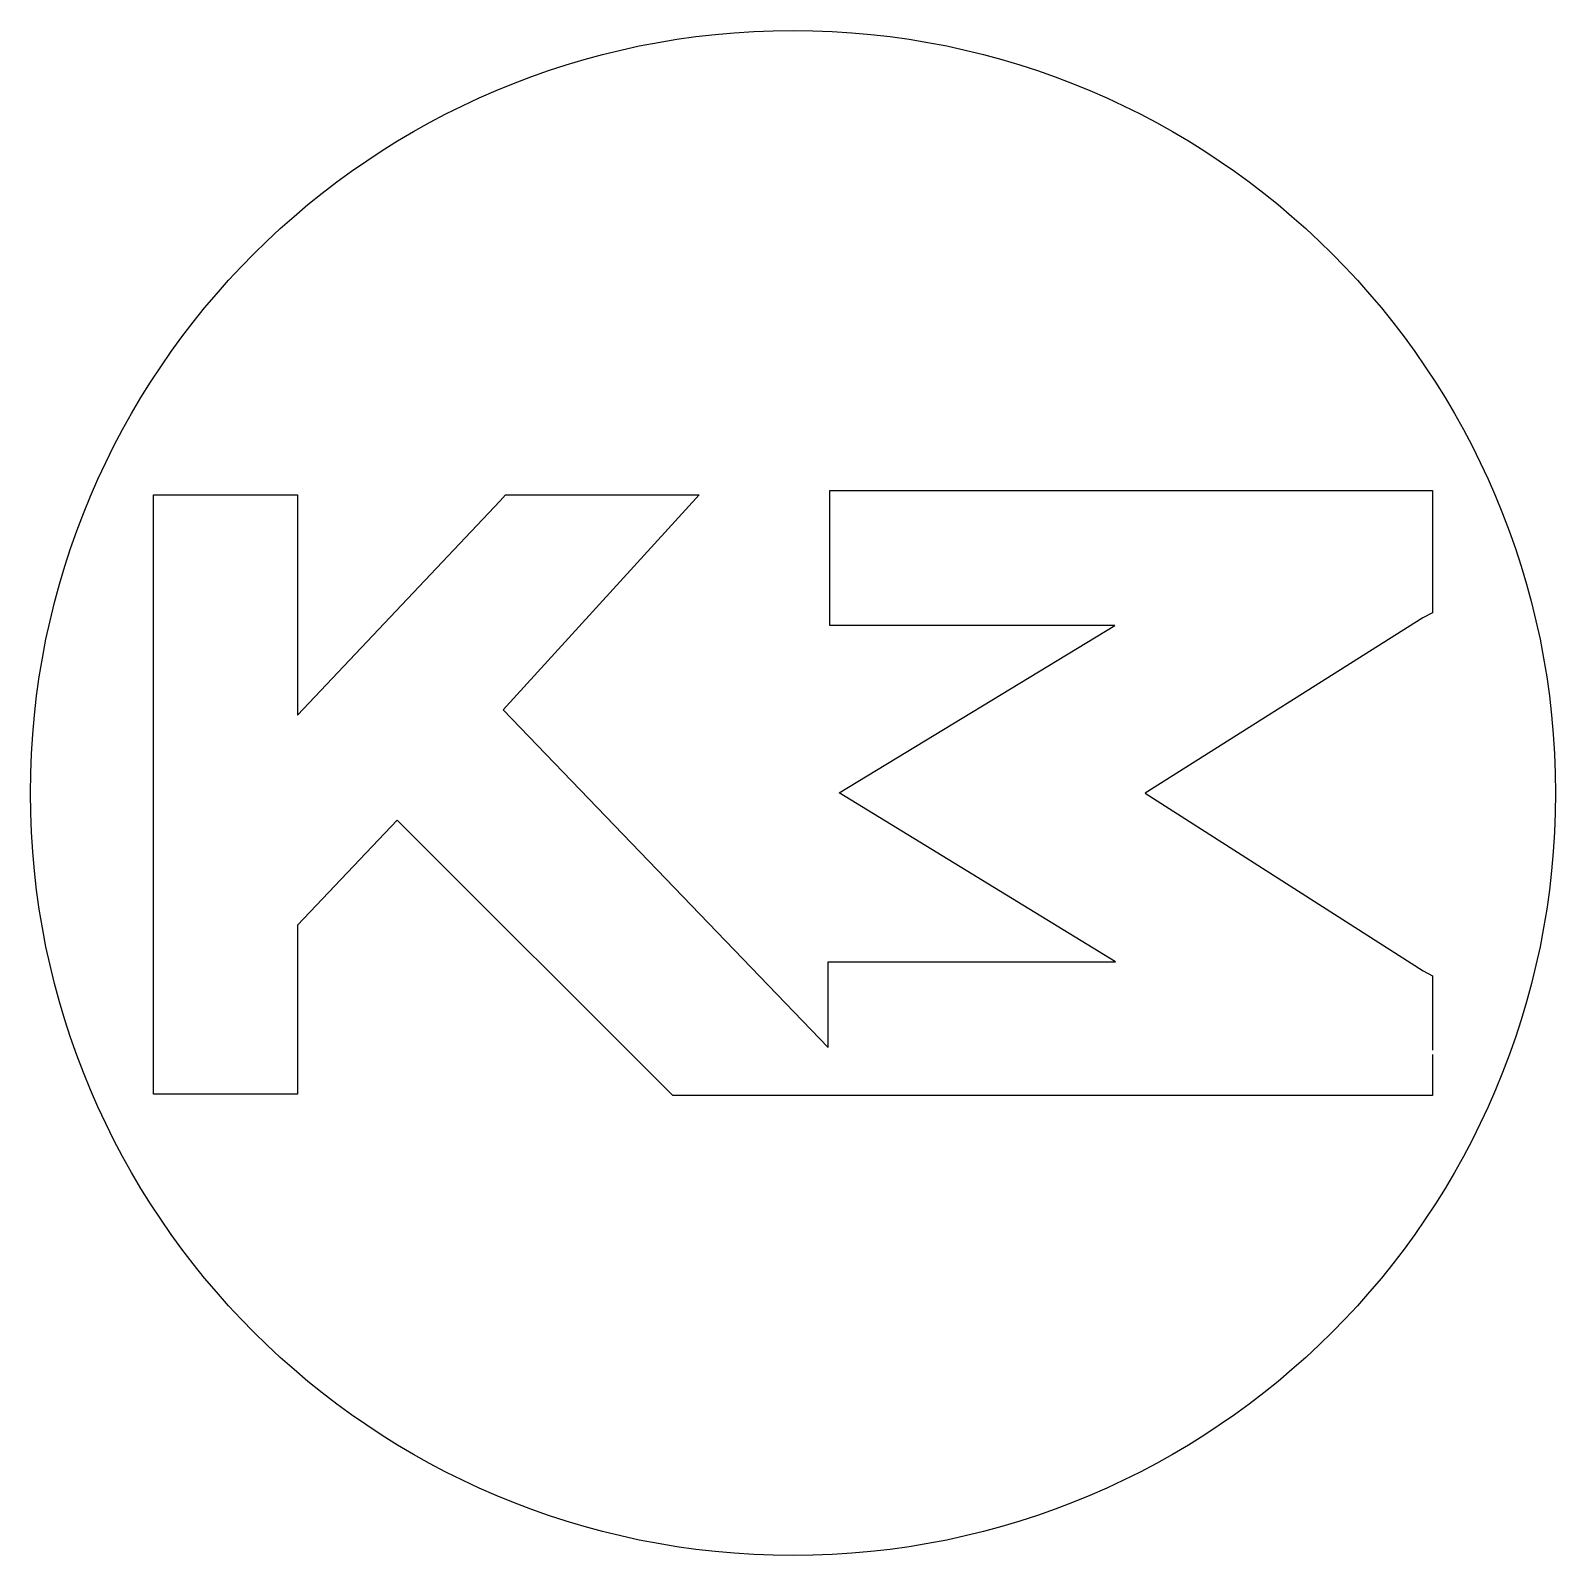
# Model space of a CAD drawing. Extents: x 0 to 1, y 0 to 1.
import ezdxf

# ---------------------------------------------------------------- set-up
doc = ezdxf.new("R2010")
doc.units = 0
doc.layers.add('Kamloops_spec', color=7, linetype='CONTINUOUS')

msp = doc.modelspace()

# ---------------------------------------------------------------- linework, layer by layer
at = {"layer": 'Kamloops_spec', "color": 7}
for points in [[(0.919287, 0.328562), (0.919287, 0.313257), (0.919287, 0.301722), (0.906972, 0.301722), (0.553193, 0.301722), (0.553248, 0.301722), (0.42116, 0.301722), (0.240379, 0.482161), (0.175115, 0.413322), (0.175115, 0.314752), (0.175115, 0.302485), (0.162832, 0.302485), (0.092986, 0.302485), (0.08072, 0.302485), (0.08072, 0.314752), (0.08072, 0.695452), (0.175115, 0.695452), (0.175115, 0.551146), (0.308016, 0.691553), (0.311574, 0.695452), (0.316887, 0.695452), (0.342037, 0.695452), (0.410876, 0.695452), (0.438544, 0.695452), (0.309982, 0.554606), (0.52311, 0.33303), (0.52311, 0.389228), (0.536579, 0.389228), (0.711462, 0.389228), (0.530194, 0.500065), (0.711137, 0.609749), (0.524231, 0.609749), (0.524231, 0.698279), (0.906978, 0.698279), (0.919294, 0.698279), (0.919294, 0.686792), (0.919294, 0.624858), (0.919294, 0.618165), (0.913087, 0.614883), (0.730861, 0.499903), (0.913168, 0.383493), (0.919294, 0.380178), (0.919294, 0.37355), (0.919294, 0.331356)], [(1, 0.5), (1, 0.5)]]:
    msp.add_lwpolyline(points, dxfattribs=at)
for points in [[(0, 0.5), (0, 0.776142), (0.223858, 1), (0.5, 1)], [(0.5, 1), (0.776142, 1), (1, 0.776142), (1, 0.5)], [(0.5, 0), (0.223858, 0), (0, 0.223858), (0, 0.5)], [(1, 0.5), (1, 0.223858), (0.776142, 0), (0.5, 0)]]:
    msp.add_open_spline(points, degree=3, dxfattribs=at)

doc.saveas('drawing.dxf')
